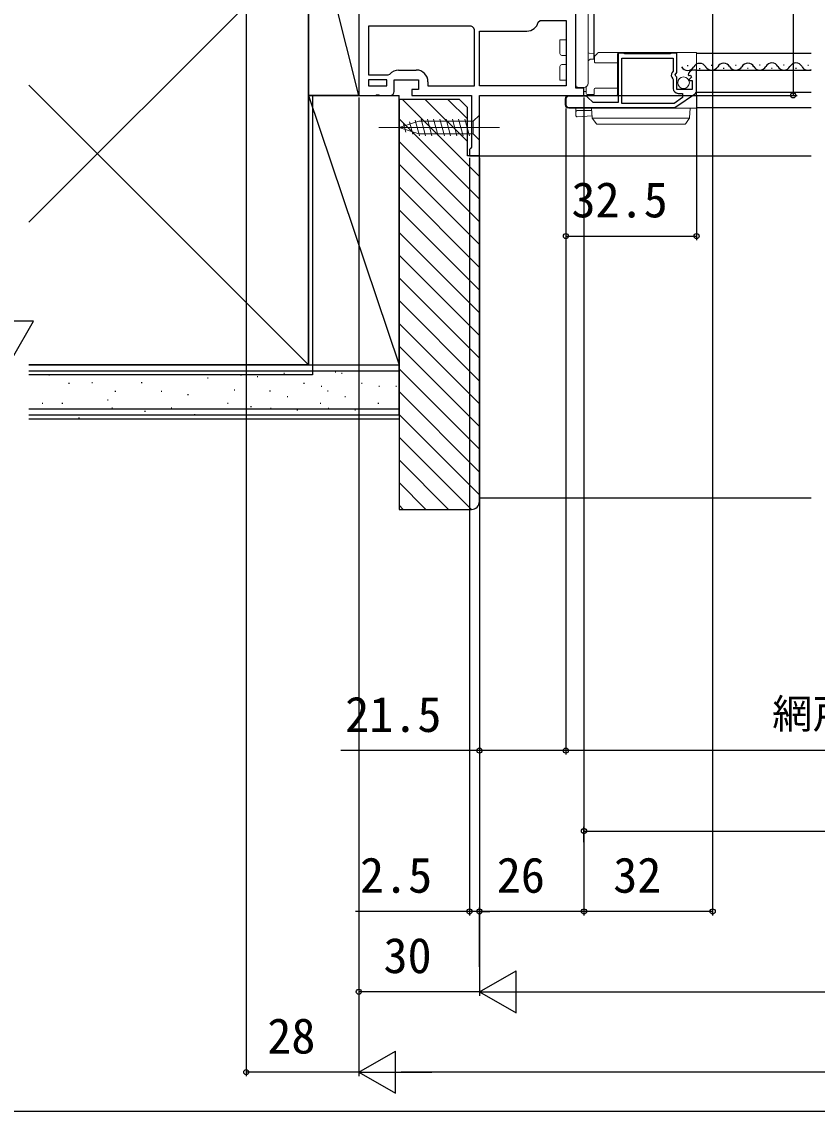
# Model space of a CAD drawing. Units: millimetres, scale not verified. Extents: x -525 to 525, y -783 to 779.
# Drawn here: x 11.4 to 209.2, y -782.7 to -511.7 of the extents above; entities that cross this region are included whole.
import ezdxf
from ezdxf.enums import TextEntityAlignment as Align

# ---------------------------------------------------------------- set-up
doc = ezdxf.new("R2010")
doc.units = ezdxf.units.MM
doc.header["$LTSCALE"] = 4
for name, color, linetype in [('0-3_YKK_11', 7, 'Continuous'), ('0-4_YKK_12', 2, 'Continuous'), ('0-7_YKK_D', 6, 'Continuous'), ('0-8_YKK_ZWAK', 7, 'Continuous'), ('0-9_YSS_K', 3, 'Continuous'), ('0-A_YSS_KE', 3, 'Continuous')]:
    doc.layers.add(name, color=color, linetype=linetype)
doc.layers.add('0-5_YKK_13', color=4, linetype='Continuous', lineweight=18)
doc.styles.add('ＭＳ ゴシック', font='')
doc.styles.get('ＭＳ ゴシック').set_extended_font_data('MS Gothic')

msp = doc.modelspace()

# ---------------------------------------------------------------- linework, layer by layer
at = {"layer": '0-3_YKK_11'}
for p, q in [((123.53, -512.959), (123.148, -512.783)), ((105.141, -523.683), (109.54, -523.683)), ((146.741, -530.883), (146.741, -532.283)), ((151.651, -530.183), (147.441, -530.183)), ((174.121, -532.857), (178.941, -529.492)), ((147.441, -532.983), (173.721, -532.983))]:
    msp.add_line(p, q, dxfattribs=at)
for points in [[(95.241, -415.983), (95.241, -476.583), (67.241, -476.583), (67.241, -479.983), (69.141, -479.983), (69.641, -479.483), (70.141, -478.983), (95.241, -478.983), (95.241, -529.983), (99.483, -529.983), (99.666, -529.863), (100.216, -529.863), (100.399, -529.983), (103.041, -529.983)], [(104.041, -528.983), (104.041, -526.083), (110.041, -526.083), (110.041, -528.483), (108.441, -528.483), (108.441, -529.983), (123.241, -529.983), (123.241, -542.891), (122.991, -543.187), (122.741, -543.483), (122.741, -544.983), (125.241, -544.983), (125.241, -529.983), (151.241, -529.983), (151.241, -528.183), (149.241, -528.183), (149.241, -503.483), (145.941, -503.483)], [(139.859, -511.765), (140.345, -511.383), (146.841, -511.383), (146.841, -527.583)], [(123.148, -512.783), (97.641, -512.783), (97.641, -524.883), (102.548, -524.883), (102.931, -524.705)], [(112.44, -526.583), (112.44, -527.583), (124.041, -527.583), (124.041, -513.675), (123.864, -513.294)], [(146.841, -527.583), (125.241, -527.583), (125.241, -513.983), (137.041, -513.983)], [(177.142, -524.864), (177.393, -525.076), (177.711, -524.99), (177.982, -525.459), (177.405, -526.036), (177.507, -526.283), (178.141, -526.283), (178.141, -528.483), (174.341, -528.483), (174.341, -525.483), (174.041, -525.183), (173.888, -524.854), (174.341, -524.314), (174.341, -519.483), (173.014, -519.483), (172.841, -519.583), (172.668, -519.683), (161.414, -519.683), (161.241, -519.583), (161.068, -519.483), (159.741, -519.483), (159.741, -531.783), (153.541, -531.783), (152.146, -530.388)], [(173.626, -531.983), (160.641, -531.983), (160.641, -520.683), (173.441, -520.683), (173.441, -523.986), (173.198, -524.276)], [(179.241, -528.918), (179.241, -523.683), (178.436, -523.683)], [(173.334, -525.825), (173.441, -526.055), (173.441, -528.283)], [(174.641, -529.483), (175.741, -529.483), (175.741, -530.506), (173.626, -531.983)]]:
    msp.add_lwpolyline(points, dxfattribs=at)
msp.add_lwpolyline([(97.641, -527.583), (102.241, -527.583), (102.241, -526.083), (97.641, -526.083)], close=True, dxfattribs=at)
for centre, radius, start, end in [((137.041, -511.083), 2.9, 270.00001, 346.39104), ((125.741, -511.083), 2.9, 220.32022, 229.67978), ((105.141, -526.583), 2.9, 90.00001, 139.63901), ((109.54, -526.583), 2.9, 0.00001, 89.99999), ((174.041, -524.983), 1.1, 139.99999, 229.99481), ((178.436, -524.983), 1.3, 89.99998, 174.7841), ((174.641, -528.283), 1.2, 180.00001, 269.99999), ((103.041, -528.983), 1, 270.00001, 359.99999), ((147.441, -530.883), 0.7, 90.00001, 179.99999), ((151.651, -530.883), 0.7, 45.00004, 90.00003), ((178.541, -528.918), 0.7, 304.91937, 359.99998), ((147.441, -532.283), 0.7, 180.00001, 269.99999), ((173.721, -532.283), 0.7, 269.99992, 304.91935)]:
    msp.add_arc(centre, radius, start, end, dxfattribs=at)
at = {"layer": '0-4_YKK_12'}
for p, q in [((153.741, -520.983), (153.741, -505.483)), ((179.241, -519.483), (207.741, -519.483)), ((176.92, -522.514), (177.12, -522.514)), ((182.891, -522.464), (183.091, -522.464)), ((188.891, -522.464), (189.091, -522.464)), ((194.862, -522.415), (195.062, -522.415)), ((200.862, -522.415), (201.062, -522.415)), ((206.891, -522.464), (207.091, -522.464)), ((179.241, -523.683), (207.741, -523.683)), ((179.92, -523.274), (180.12, -523.274)), ((185.891, -523.224), (186.091, -523.224)), ((191.891, -523.224), (192.091, -523.224)), ((197.862, -523.175), (198.062, -523.175)), ((203.862, -523.175), (204.062, -523.175)), ((207.741, -529.283), (179.241, -529.283)), ((179.241, -532.983), (207.741, -532.983)), ((124.741, -544.983), (207.741, -544.983))]:
    msp.add_line(p, q, dxfattribs=at)
for centre, start, end in [((177.02, -522.055), 209.20254, 330.79746), ((180.02, -523.732), 29.20254, 150.79746), ((182.991, -522.006), 209.20254, 330.79746), ((185.991, -523.683), 29.20254, 150.79746), ((188.991, -522.006), 209.20254, 330.79746), ((191.991, -523.683), 29.20254, 150.79746), ((194.962, -521.956), 209.20254, 330.79746), ((197.962, -523.633), 29.20254, 150.79746), ((200.962, -521.956), 209.20254, 330.79746), ((203.962, -523.633), 29.20254, 150.79746), ((206.991, -522.006), 209.20254, 295.8598)]:
    msp.add_arc(centre, 1.718, start, end, dxfattribs=at)
at = {"layer": '0-5_YKK_13'}
for p, q in [((152.241, -526.983), (152.241, -506.483)), ((145.241, -517.183), (145.241, -519.552)), ((146.841, -520.062), (145.736, -520.052)), ((153.741, -519.526), (152.536, -519.505)), ((154.028, -520.089), (154.346, -519.771)), ((154.346, -519.771), (154.629, -519.488)), ((155.124, -519.283), (160.241, -519.283)), ((159.541, -519.983), (159.541, -528.483)), ((175.145, -519.283), (160.241, -519.283)), ((176.135, -519.283), (175.145, -519.283)), ((176.135, -519.283), (179.241, -519.283)), ((179.241, -519.283), (179.241, -519.983)), ((179.241, -523.683), (179.241, -519.983)), ((145.241, -522.813), (145.241, -525.183)), ((146.841, -522.304), (145.736, -522.313)), ((152.241, -521.411), (152.657, -521.055)), ((152.852, -520.983), (153.819, -520.983)), ((153.814, -521.58), (153.823, -520.578)), ((159.541, -521.883), (154.114, -521.883)), ((145.241, -525.183), (145.241, -526.183)), ((179.241, -528.483), (179.241, -523.683)), ((145.241, -526.183), (146.841, -526.183)), ((149.736, -527.97), (151.241, -527.983)), ((151.241, -527.983), (151.241, -528.407)), ((151.241, -528.407), (151.241, -528.683)), ((151.758, -529.485), (151.744, -527.847)), ((153.743, -529.685), (153.754, -528.48)), ((154.054, -528.183), (159.541, -528.183)), ((159.541, -528.483), (159.541, -529.683)), ((179.241, -529.583), (179.241, -528.483)), ((146.541, -530.883), (146.541, -532.283)), ((159.241, -529.983), (147.441, -529.983)), ((151.241, -528.683), (151.241, -528.983)), ((151.241, -529.983), (151.241, -529.283)), ((153.726, -529.783), (152.058, -529.783)), ((179.241, -533.023), (179.241, -529.583)), ((147.441, -533.183), (173.76, -533.183)), ((149.241, -533.183), (149.241, -533.483)), ((149.241, -534.083), (149.241, -533.483)), ((153.177, -533.783), (149.541, -533.783)), ((173.76, -533.183), (179.241, -533.183)), ((179.241, -533.183), (179.241, -533.023)), ((105.241, -537.983), (110.157, -536.433)), ((107.82, -536.593), (108.633, -539.629)), ((109.252, -536.141), (110.308, -540.083)), ((123.691, -536.433), (110.157, -536.433)), ((110.735, -535.883), (111.861, -540.083)), ((112.288, -535.883), (113.414, -540.083)), ((113.841, -535.883), (114.966, -540.083)), ((115.394, -535.883), (116.519, -540.083)), ((116.947, -535.883), (118.072, -540.083)), ((118.5, -535.883), (119.625, -540.083)), ((120.053, -535.883), (121.178, -540.083)), ((121.606, -535.883), (122.731, -540.083)), ((125.241, -534.883), (123.691, -536.433)), ((123.691, -539.533), (123.691, -536.433)), ((125.241, -541.083), (125.241, -534.883)), ((149.241, -534.083), (149.241, -535.031)), ((149.559, -535.331), (153.258, -535.105)), ((153.307, -535.685), (177.474, -535.685)), ((153.357, -535.772), (153.346, -535.756)), ((154.236, -536.977), (153.357, -535.772)), ((177.424, -535.772), (176.546, -536.977)), ((177.436, -535.756), (177.424, -535.772)), ((130.241, -537.983), (100.241, -537.983)), ((105.241, -537.983), (110.157, -539.533)), ((106.388, -537.044), (106.937, -539.094)), ((176.142, -537.183), (175.738, -537.183)), ((110.157, -539.533), (123.691, -539.533)), ((125.241, -541.083), (123.691, -539.533))]:
    msp.add_line(p, q, dxfattribs=at)
for points in [[(149.241, -506.496), (149.241, -526.97), (149.241, -527.47)], [(146.841, -516.183), (145.241, -516.183), (145.241, -517.183)], [(151.754, -528.978), (151.241, -528.983), (151.241, -529.283)], [(153.288, -535.598), (153.141, -533.183), (154.139, -533.183), (176.643, -533.183), (177.641, -533.183), (177.493, -535.598)], [(175.738, -537.183), (155.044, -537.183), (154.64, -537.183)]]:
    msp.add_lwpolyline(points, dxfattribs=at)
msp.add_circle((175.991, -526.834), 1.45, dxfattribs=at)
for centre, radius, start, end in [((145.741, -519.552), 0.5, 180, 269.5), ((152.541, -519.205), 0.3, 180, 269), ((154.523, -520.584), 0.7, 135, 179.5), ((155.124, -519.983), 0.7, 90, 135), ((160.241, -519.983), 0.7, 90, 180), ((145.741, -522.813), 0.5, 90.5, 180), ((152.852, -521.283), 0.3, 90, 130.60129), ((154.114, -521.583), 0.3, 179.5, 270), ((149.741, -527.47), 0.5, 180, 269.5), ((151.241, -526.983), 1, 270, 0), ((154.054, -528.483), 0.3, 90, 179.5), ((154.054, -528.483), 0.3, 90, 179.5), ((147.441, -530.883), 0.9, 90, 180), ((152.058, -529.483), 0.3, 180.5, 270), ((153.443, -529.683), 0.3, 270, 359.5), ((159.241, -529.683), 0.3, 270, 0), ((147.441, -532.283), 0.9, 180, 270), ((149.541, -534.083), 0.3, 90, 180), ((149.541, -535.031), 0.3, 180, 273.5), ((153.588, -535.58), 0.3, 183.5, 216.09486), ((177.194, -535.58), 0.3, 323.90514, 356.5), ((154.64, -536.683), 0.5, 216.09486, 270), ((176.142, -536.683), 0.5, 270, 323.90514)]:
    msp.add_arc(centre, radius, start, end, dxfattribs=at)
at = {"layer": '0-7_YKK_D'}
for p, q in [((203.241, -414.983), (203.241, -529.983)), ((67.241, -480.483), (67.241, -773.992)), ((183.241, -499.483), (183.241, -733.992)), ((95.241, -530.483), (95.241, -773.992)), ((151.241, -530.483), (151.241, -733.992)), ((151.241, -530.533), (151.241, -733.992)), ((151.741, -529.983), (204.241, -529.983)), ((179.241, -529.918), (179.241, -565.983)), ((146.741, -533.283), (146.741, -693.992)), ((146.741, -533.283), (146.741, -565.983)), ((146.741, -533.283), (146.741, -693.992)), ((122.741, -545.483), (122.741, -733.992)), ((125.241, -545.483), (125.241, -733.992)), ((125.241, -545.483), (125.241, -693.992)), ((95.241, -548.983), (95.241, -753.992)), ((95.241, -548.983), (95.241, -773.992)), ((125.241, -548.983), (125.241, -753.992)), ((125.241, -548.983), (125.241, -753.992)), ((146.741, -564.983), (179.241, -564.983)), ((14.324, -586.153), (3.824, -586.153)), ((9.074, -595.246), (14.324, -586.153)), ((383.741, -692.992), (146.741, -692.992)), ((151.241, -715.804), (151.241, -711.992)), ((151.241, -712.992), (379.241, -712.992)), ((122.741, -732.992), (94.414, -732.992)), ((125.241, -732.992), (122.741, -732.992)), ((125.241, -746.775), (125.241, -731.992)), ((125.241, -732.992), (127.791, -732.992)), ((151.241, -732.992), (125.241, -732.992)), ((183.241, -732.992), (151.241, -732.992)), ((125.241, -752.992), (134.334, -747.742)), ((134.334, -758.242), (134.334, -747.742)), ((125.241, -752.992), (95.241, -752.992)), ((125.241, -752.992), (134.334, -758.242)), ((125.241, -752.992), (143.427, -752.992)), ((135.741, -752.992), (394.741, -752.992)), ((95.241, -772.992), (104.334, -767.742)), ((104.334, -778.242), (104.334, -767.742)), ((95.241, -772.992), (67.241, -772.992)), ((95.241, -772.992), (104.334, -778.242)), ((95.241, -772.992), (113.427, -772.992)), ((424.741, -772.992), (105.741, -772.992))]:
    msp.add_line(p, q, dxfattribs=at)
msp.add_lwpolyline([(146.741, -692.992), (125.241, -692.992), (90.736, -692.992)], dxfattribs=at)
for centre in [(203.241, -529.983), (146.741, -564.983), (179.241, -564.983), (125.241, -692.992), (146.741, -692.992), (146.741, -692.992), (151.241, -712.992), (122.741, -732.992), (125.241, -732.992), (125.241, -732.992), (151.241, -732.992), (151.241, -732.992), (183.241, -732.992), (95.241, -752.992), (67.241, -772.992)]:
    msp.add_circle(centre, 0.637, dxfattribs=at)
at = {"layer": '0-8_YKK_ZWAK'}
msp.add_lwpolyline([(-525, -782.7), (525, -782.7), (525, 747.3)], dxfattribs=at)
at = {"layer": '0-9_YSS_K'}
for p, q in [((95.244, -529.985), (82.744, -479.985)), ((82.744, -491.985), (13.17, -561.559)), ((82.744, -596.985), (13.17, -527.411)), ((82.744, -529.985), (105.244, -529.985)), ((82.744, -596.985), (82.744, -529.985)), ((82.744, -529.985), (105.244, -596.985)), ((105.244, -596.985), (105.244, -529.985)), ((106.091, -530.986), (125.244, -550.139)), ((111.747, -530.986), (122.244, -541.482)), ((117.404, -530.986), (122.244, -535.826)), ((105.244, -535.796), (125.244, -555.796)), ((105.244, -541.453), (125.244, -561.453)), ((105.244, -547.11), (125.244, -567.11)), ((105.244, -552.767), (125.244, -572.767)), ((105.244, -558.423), (125.244, -578.423)), ((105.244, -564.08), (125.244, -584.08)), ((105.244, -569.737), (125.244, -589.737)), ((105.244, -575.394), (125.244, -595.394)), ((105.244, -581.051), (125.244, -601.051)), ((105.244, -586.708), (125.244, -606.708)), ((105.244, -592.365), (125.244, -612.365)), ((13.17, -598.485), (105.244, -598.485)), ((82.744, -596.985), (105.244, -596.985)), ((89.56, -598.815), (89.36, -598.815)), ((105.244, -598.021), (125.244, -618.021)), ((18.312, -599.551), (18.112, -599.551)), ((29.026, -601.534), (28.826, -601.534)), ((41.32, -601.534), (41.12, -601.534)), ((57.803, -600.375), (57.603, -600.375)), ((66.045, -599.551), (65.845, -599.551)), ((70.136, -599.984), (69.936, -599.984)), ((76.762, -599.205), (76.562, -599.205)), ((91.123, -599.205), (90.923, -599.205)), ((23.257, -601.699), (23.057, -601.699)), ((34.795, -603.682), (34.595, -603.682)), ((46.265, -603.682), (46.065, -603.682)), ((64.396, -603.348), (64.196, -603.348)), ((73.254, -603.603), (73.054, -603.603)), ((81.704, -601.699), (81.504, -601.699)), ((86.052, -602.433), (85.852, -602.433)), ((87.615, -603.603), (87.415, -603.603)), ((96.065, -601.699), (95.865, -601.699)), ((100.413, -602.433), (100.213, -602.433)), ((104.627, -602.433), (104.427, -602.433)), ((105.244, -603.678), (125.244, -623.678)), ((16.664, -606.644), (16.464, -606.644)), ((21.609, -606.644), (21.409, -606.644)), ((32.895, -605.82), (32.695, -605.82)), ((52.858, -604.507), (52.658, -604.507)), ((62.748, -606.644), (62.548, -606.644)), ((77.583, -604.996), (77.383, -604.996)), ((85.825, -606.644), (85.625, -606.644)), ((91.944, -604.996), (91.744, -604.996)), ((100.186, -606.644), (99.986, -606.644)), ((13.17, -607.985), (105.244, -607.985)), ((33.971, -607.803), (33.771, -607.803)), ((42.144, -608.627), (41.944, -608.627)), ((48.737, -607.803), (48.537, -607.803)), ((54.507, -609.452), (54.306, -609.452)), ((68.517, -607.469), (68.317, -607.469)), ((73.444, -607.89), (73.244, -607.89)), ((80.055, -608.293), (79.855, -608.293)), ((87.805, -607.89), (87.605, -607.89)), ((94.417, -608.293), (94.217, -608.293)), ((105.244, -609.335), (125.244, -629.335)), ((13.17, -610.485), (105.244, -610.485)), ((25.73, -610.276), (25.53, -610.276)), ((105.244, -614.992), (123.238, -632.986)), ((105.244, -620.649), (117.581, -632.986)), ((105.244, -626.306), (111.924, -632.986)), ((125.244, -630.086), (207.741, -630.086)), ((105.244, -631.963), (106.267, -632.986))]:
    msp.add_line(p, q, dxfattribs=at)
msp.add_lwpolyline([(82.744, -529.985), (82.744, -479.985), (95.244, -479.985), (95.244, -529.985)], close=True, dxfattribs=at)
at = {"layer": '0-A_YSS_KE'}
for p, q in [((83.744, -529.985), (83.744, -599.485)), ((13.17, -596.985), (105.244, -596.985)), ((105.244, -609.485), (105.244, -596.985)), ((83.744, -599.485), (13.17, -599.485)), ((13.17, -609.485), (105.244, -609.485))]:
    msp.add_line(p, q, dxfattribs=at)
for points in [[(13.17, -491.985), (82.744, -491.985), (82.744, -596.985), (13.17, -596.985)], [(105.244, -530.986), (105.244, -632.986), (123.244, -632.986)], [(125.244, -630.986), (125.244, -544.986), (122.244, -544.986), (122.244, -532.986), (120.244, -530.986), (105.244, -530.986)]]:
    msp.add_lwpolyline(points, dxfattribs=at)
msp.add_arc((123.244, -630.986), 2, 270.00001, 359.99999, dxfattribs=at)

# ---------------------------------------------------------------- texts
at = {"layer": '0-7_YKK_D', "style": 'ＭＳ ゴシック'}
for s, height, p in [('32.5', 8.798, (148.127, -562.983)), ('21.5', 8.798, (91.85, -690.992)), ('網戸出来幅＝W－103', 7.331, (198.053, -689.686)), ('2.5', 8.798, (95.527, -730.992)), ('26', 8.798, (129.548, -730.992)), ('32', 8.798, (158.514, -730.992)), ('30', 8.798, (101.377, -750.992)), ('28', 8.798, (72.479, -770.992))]:
    msp.add_text(s, height=height, dxfattribs=at).set_placement(p, align=Align.BOTTOM_LEFT)

doc.saveas('drawing.dxf')
